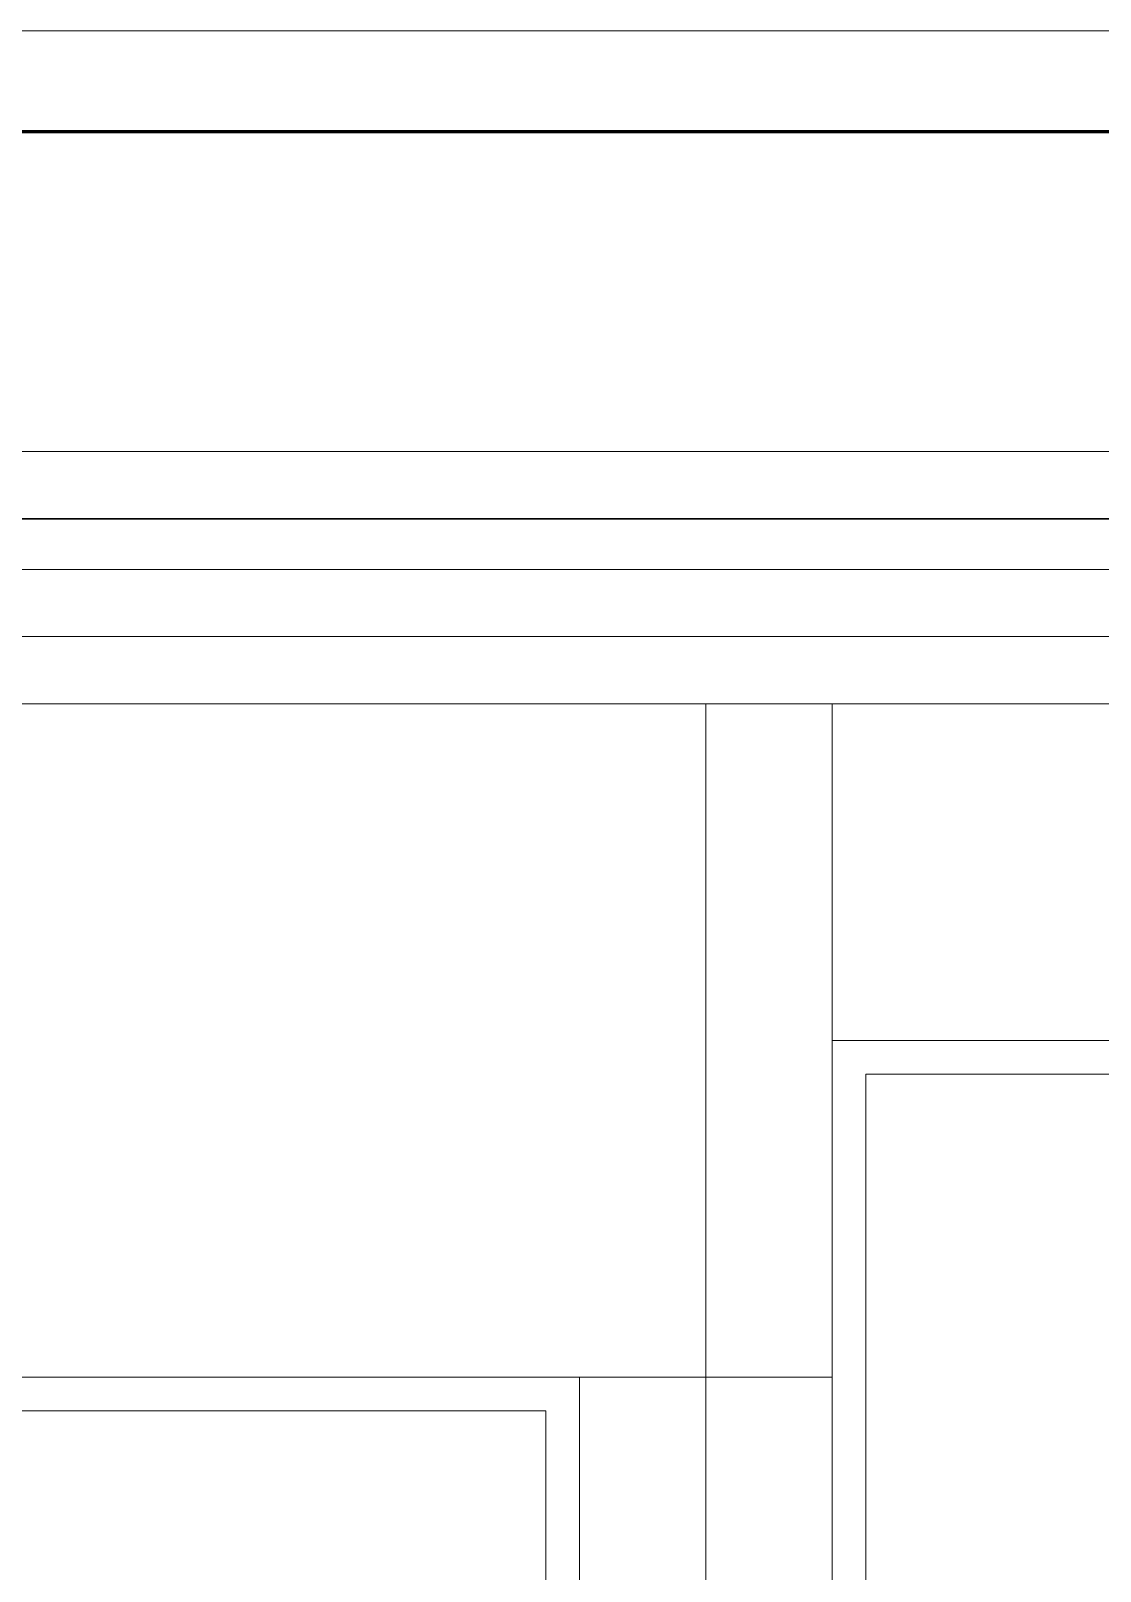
# Model space of a CAD drawing. Extents: x -2749 to 23780, y -1311 to 8245.
# Drawn here: x 13804.9 to 13868.4, y 2773.5 to 2865 of the extents above; entities that cross this region are included whole.
import ezdxf

# ---------------------------------------------------------------- set-up
doc = ezdxf.new("R2010")
doc.units = 0
doc.header["$MEASUREMENT"] = 0
doc.layers.get('0').update_dxf_attribs({"color": 9, "lineweight": 9})
for name, color, linetype, lineweight in [('00', 9, 'Continuous', 9), ('01', 9, 'Continuous', 9), ('06C', 9, 'Continuous', 9), ('06D', 9, 'Continuous', 9), ('10', 9, 'Continuous', 9), ('14', 9, 'Continuous', 9), ('33', 9, 'BATTING', 9), ('40B', 9, 'Continuous', 9)]:
    doc.layers.add(name, color=color, linetype=linetype, lineweight=lineweight)
doc.linetypes.add('BATTING', pattern='A,0.0001,-0.1,[134,ltypeshp.shx,S=0.1,R=0,X=-0.1,Y=0],-0.2,[134,ltypeshp.shx,S=0.1,R=180,X=0.1,Y=0],-0.1', length=0.4001)

# ---------------------------------------------------------------- blocks, each defined once
blk = doc.blocks.new('p-2. kat planı')
at = {"layer": '00'}
for points in [[(13852.5, 2825), (13925, 2825), (13925, 2805), (13852.5, 2805)], [(13837.5, 2785), (13837.5, 2765), (13852.5, 2765), (13852.5, 2785)]]:
    blk.add_lwpolyline(points, close=True, dxfattribs=at)
at = {"layer": '01'}
blk.add_lwpolyline([(13112.5, 2515), (13647.5, 2515), (13647.5, 2430), (13852.5, 2430), (13852.5, 2390), (13607.5, 2390), (13607.5, 2475), (13102.5, 2475), (13102.5, 2390), (13052.5, 2390), (13052.5, 2515), (13052.5, 2825), (13852.5, 2825), (13852.5, 2785), (13102.5, 2785), (13102.5, 2515)], close=True, dxfattribs=at)
at = {"layer": '06C'}
blk.add_lwpolyline([(13012.5, 1124.327), (13012.5, 1124.327), (13012.5, 2865), (16712.5, 2865), (16712.493, 2206.394)], dxfattribs=at)
blk.add_lwpolyline([(13012.5, 1124.327), (13012.5, 1124.327), (13012.5, 2865), (16712.5, 2865), (16712.493, 2206.394)], dxfattribs=at)
at = {"layer": '06D'}
for points in [[(13037.5, 1825), (13037.498, 2840), (13925, 2840)], [(13044.5, 1825), (13044.5, 2833), (13925, 2833), (13925, 2825)]]:
    blk.add_lwpolyline(points, dxfattribs=at)
at = {"layer": '10'}
for points, const_width in [([(13018.5, 1124.327), (13018.5, 2859), (16706.5, 2859), (16706.5, 2206.394)], 0.2), ([(13018.5, 1124.327), (13018.5, 2859), (16706.5, 2859), (16706.5, 2206.394)], 0.2), ([(13041.499, 1818.188), (13041.497, 2836), (13931.448, 2836)], 0.1)]:
    blk.add_lwpolyline(points, dxfattribs=dict(at, const_width=const_width))
at = {"layer": '14'}
blk.add_lwpolyline([(13854.5, 2580), (13854.5, 2657), (13835.5, 2657), (13835.5, 2627), (13649.5, 2627), (13649.5, 2657), (13630.5, 2657), (13630.5, 2625), (13630.5, 2517), (13104.5, 2517), (13104.5, 2783), (13630.5, 2783), (13630.5, 2763), (13649.5, 2763), (13649.5, 2783), (13835.5, 2783), (13835.5, 2763), (13854.5, 2763), (13854.5, 2803), (13925, 2803), (13927, 2803), (13927, 2819.3)], dxfattribs=at)
at = {"layer": '33', "ltscale": 0.4}
blk.add_lwpolyline([(13925, 2829), (13048.289, 2829), (13048.456, 1825)], dxfattribs=at)
at = {"layer": '40B'}
blk.add_lwpolyline([(13052.5, 1837.5), (13052.5, 1065.503), (13054.425, 1065.503, -0.152186), (16671.447, 2158.211), (16671.447, 2226.094), (16672.5, 2226.094), (16672.5, 2372.5), (15945, 2372.5), (15945, 2365), (14187.5, 2363), (14187.5, 2825), (13845, 2825), (13845, 1845), (13845, 1837.5)], format="xyb", close=True, dxfattribs=at)
blk.add_lwpolyline([(13845, 2617.5), (13640, 2617.5), (13640, 2825), (13845, 2825)], close=True, dxfattribs=at)

msp = doc.modelspace()

# ---------------------------------------------------------------- block references
msp.add_blockref('p-2. kat planı', (0, 0))

doc.saveas('drawing.dxf')
